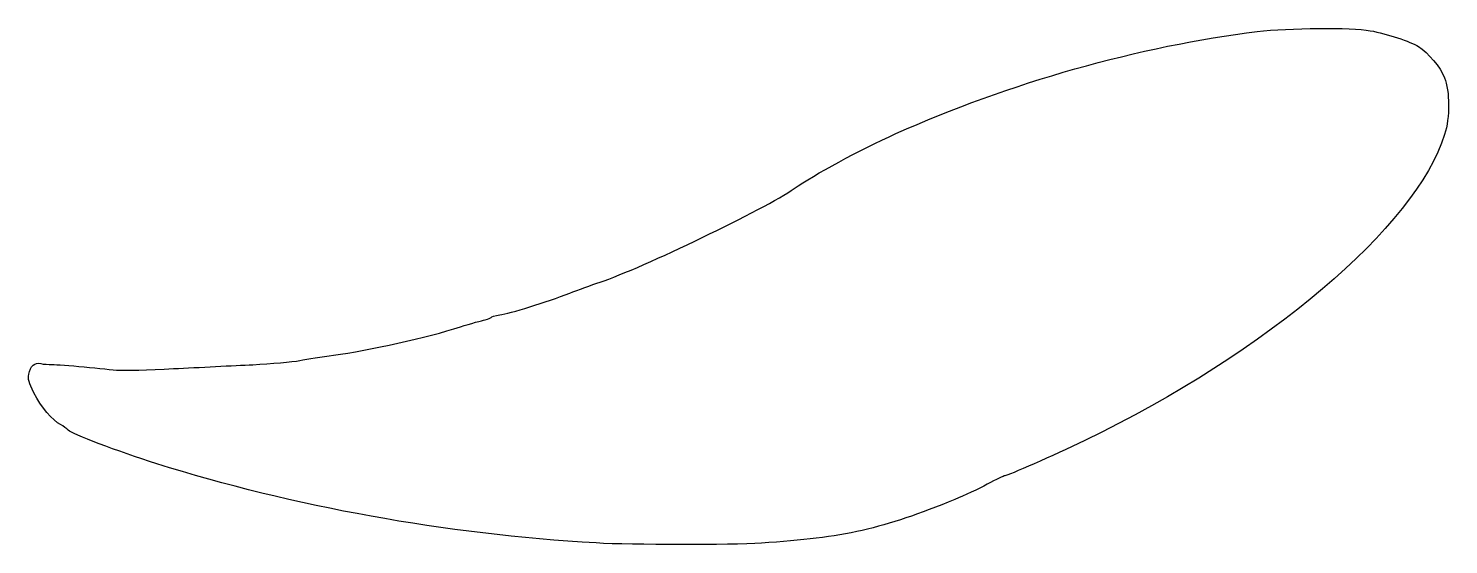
# Model space of a CAD drawing. Header units: millimetres. Extents: x 34.2 to 97.8, y -57.2 to -34.1.
import ezdxf

# ---------------------------------------------------------------- set-up
doc = ezdxf.new("R2010")
doc.units = ezdxf.units.MM
doc.layers.get('0').update_dxf_attribs({"linetype": 'CONTINUOUS'})

msp = doc.modelspace()

# ---------------------------------------------------------------- linework, layer by layer
for points in [[(73.073, -38.827), (78.05, -36.582), (84.066, -34.883), (89.246, -34.26)], [(89.246, -34.26), (90.641, -34.093), (93.477, -34.071), (94.296, -34.222)], [(94.296, -34.222), (95.059, -34.363), (96.096, -34.703), (96.458, -34.932)], [(96.458, -34.932), (96.906, -35.215), (97.433, -35.844), (97.626, -36.326)], [(97.626, -36.326), (97.865, -36.925), (97.867, -38.106), (97.63, -38.867)], [(68.518, -41.285), (69.415, -40.656), (71.438, -39.564), (73.073, -38.827)], [(97.63, -38.867), (96.354, -42.964), (89.688, -48.626), (81.52, -52.552)], [(59.836, -45.47), (61.685, -44.853), (67.262, -42.165), (68.518, -41.285)], [(58.472, -45.961), (58.836, -45.82), (59.449, -45.599), (59.836, -45.47)], [(55.345, -46.933), (55.783, -46.878), (57.446, -46.36), (58.472, -45.961)], [(54.95, -47.044), (54.95, -47.011), (55.128, -46.961), (55.345, -46.933)], [(47.902, -48.738), (49.5, -48.521), (52.091, -47.943), (53.578, -47.471)], [(53.578, -47.471), (54.047, -47.323), (54.547, -47.179), (54.69, -47.153)], [(54.69, -47.153), (54.833, -47.126), (54.95, -47.077), (54.95, -47.044)], [(46.394, -48.973), (46.726, -48.911), (47.405, -48.805), (47.902, -48.738)], [(34.26, -49.589), (34.329, -49.225), (34.531, -49.047), (34.803, -49.112)], [(34.803, -49.112), (34.918, -49.14), (35.147, -49.159), (35.311, -49.155)], [(35.311, -49.155), (35.475, -49.151), (36.119, -49.199), (36.743, -49.262)], [(36.743, -49.262), (37.367, -49.324), (38.063, -49.39), (38.291, -49.409)], [(38.291, -49.409), (38.519, -49.428), (39.622, -49.396), (40.741, -49.339)], [(40.741, -49.339), (41.861, -49.282), (43.455, -49.202), (44.284, -49.161)], [(44.284, -49.161), (45.113, -49.12), (46.063, -49.036), (46.394, -48.973)], [(34.493, -50.421), (34.258, -49.957), (34.218, -49.814), (34.26, -49.589)], [(35.682, -51.843), (35.327, -51.665), (34.811, -51.047), (34.493, -50.421)], [(36.03, -52.096), (35.968, -52.022), (35.811, -51.908), (35.682, -51.843)], [(39.987, -53.591), (38.27, -53.05), (36.163, -52.254), (36.03, -52.096)], [(81.52, -52.552), (80.111, -53.23), (78.074, -54.131), (77.953, -54.131)], [(59.661, -57.137), (52.885, -56.741), (46.116, -55.521), (39.987, -53.591)], [(77.163, -54.507), (76.775, -54.715), (76.121, -55.022), (75.71, -55.191)], [(77.953, -54.131), (77.906, -54.131), (77.551, -54.3), (77.163, -54.507)], [(75.71, -55.191), (72.496, -56.509), (70.745, -56.904), (67.049, -57.143)], [(67.049, -57.143), (65.669, -57.232), (61.227, -57.229), (59.661, -57.137)]]:
    msp.add_open_spline(points, degree=3)

doc.saveas('drawing.dxf')
